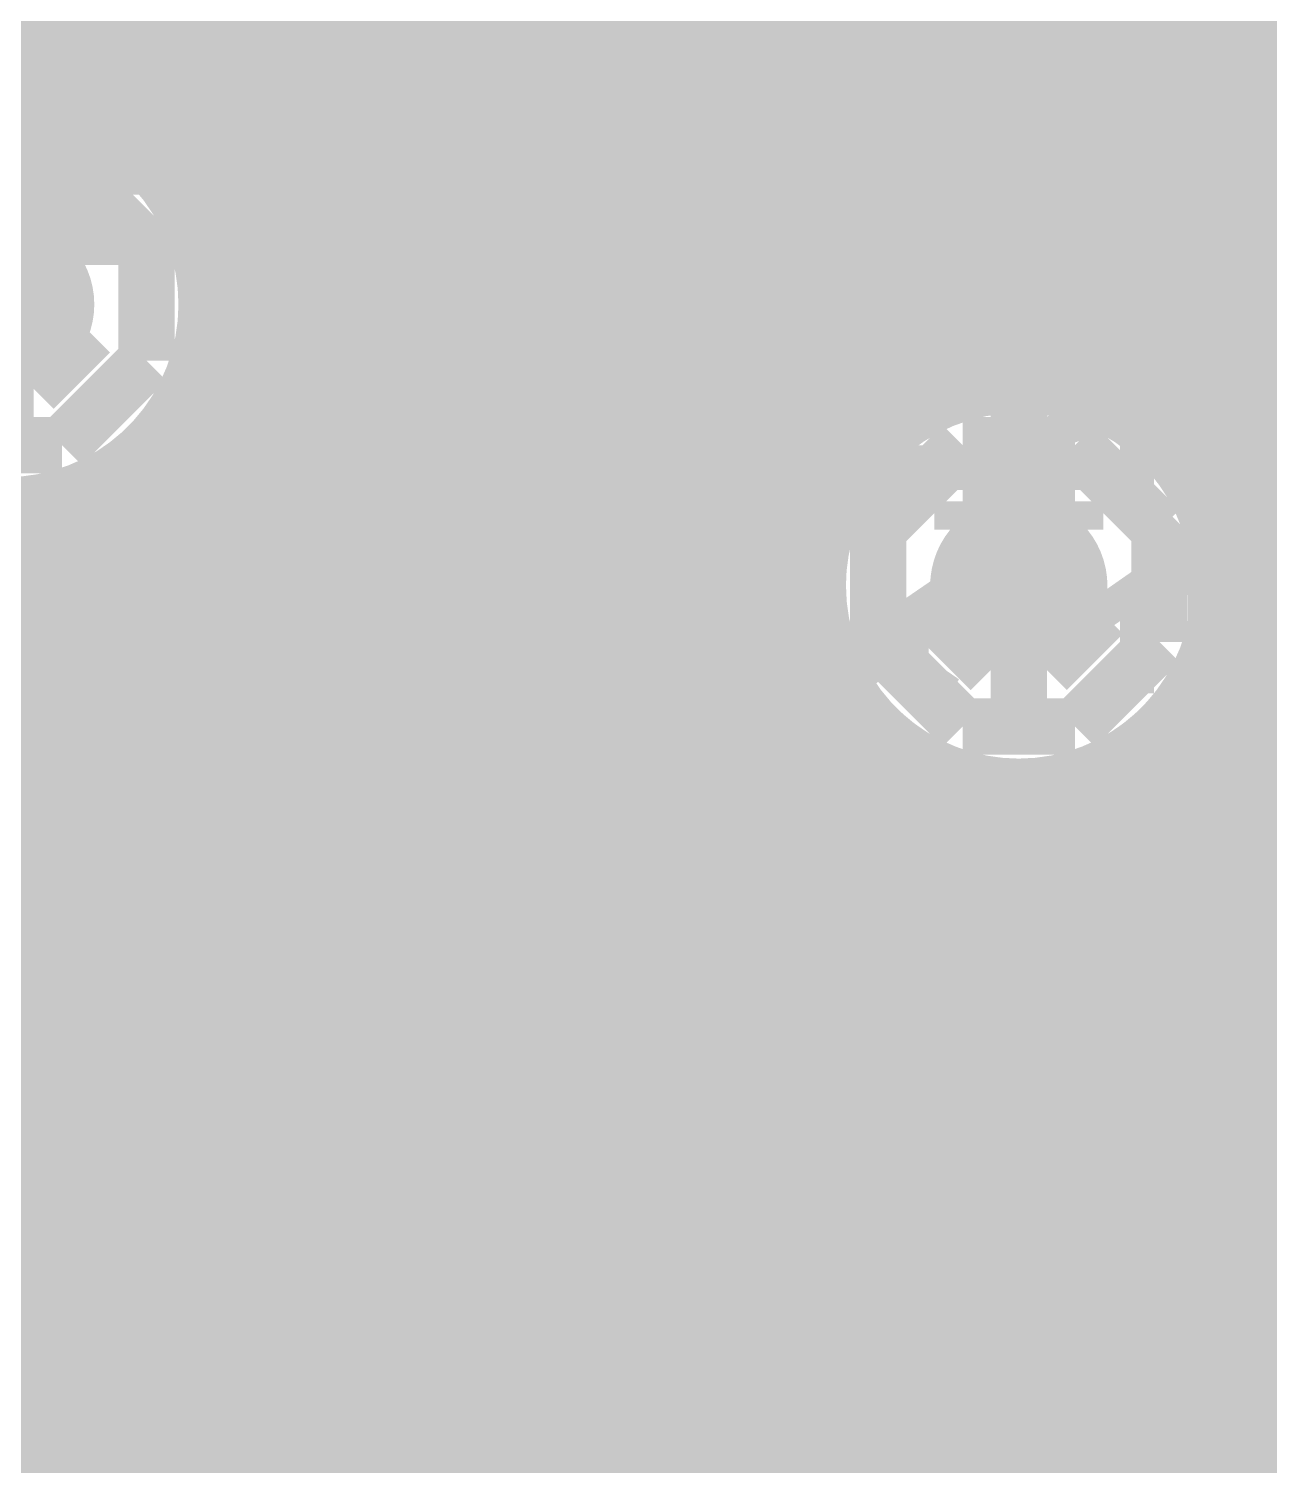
# Model space of a CAD drawing. Extents: x -5 to 157, y -120 to 103.
# Drawn here: x 48.24 to 53.84, y 63.09 to 69.57 of the extents above; entities that cross this region are included whole.
import ezdxf

# ---------------------------------------------------------------- set-up
doc = ezdxf.new("R2010")
doc.units = 0
doc.header["$MEASUREMENT"] = 0
doc.layers.get('0').update_dxf_attribs({"linetype": 'CONTINUOUS'})
for name, color, linetype in [('22-304-2_BOT', 7, 'CONTINUOUS'), ('22-304-2_DRD', 7, 'CONTINUOUS'), ('22-304-2_DRL', 2, 'CONTINUOUS'), ('22-304-2_IN1', 4, 'CONTINUOUS'), ('22-304-2_IN2', 3, 'CONTINUOUS'), ('22-304-2_SMB', 5, 'CONTINUOUS'), ('22-304-2_SMT', 10, 'CONTINUOUS'), ('22-304-2_SPB', 14, 'CONTINUOUS'), ('22-304-2_SPT', 9, 'CONTINUOUS'), ('22-304-2_SSB', 12, 'CONTINUOUS'), ('22-304-2_SST', 11, 'CONTINUOUS'), ('22-304-2_TOP', 13, 'CONTINUOUS'), ('THRUHOLE_TAP', 7, 'CONTINUOUS')]:
    doc.layers.add(name, color=color, linetype=linetype)

# ---------------------------------------------------------------- blocks, each defined once
blk = doc.blocks.new('RECTANGLE_3')
blk.add_solid([(0.4826, 0.4064), (0.4826, -0.4064), (-0.4826, 0.4064), (-0.4826, -0.4064)])
blk = doc.blocks.new('ROUND_39')
at = {"const_width": 0.40005}
blk.add_lwpolyline([(-0.200024, 0, 1), (0.200024, 0, 1)], format="xyb", close=True, dxfattribs=at)
blk = doc.blocks.new('RECTANGLE_11')
blk.add_solid([(0.40005, 0.29972), (0.40005, -0.29972), (-0.40005, 0.29972), (-0.40005, -0.29972)])
blk = doc.blocks.new('ROUND_87')
at = {"const_width": 0.10033}
blk.add_lwpolyline([(-0.050164, 0, 1), (0.050164, 0, 1)], format="xyb", close=True, dxfattribs=at)
blk = doc.blocks.new('ROUND_88')
at = {"const_width": 0.10033}
blk.add_lwpolyline([(-0.050164, 0, 1), (0.050164, 0, 1)], format="xyb", close=True, dxfattribs=at)
blk = doc.blocks.new('ROUND_38')
at = {"const_width": 0.40005}
blk.add_lwpolyline([(-0.200024, 0, 1), (0.200024, 0, 1)], format="xyb", close=True, dxfattribs=at)
blk = doc.blocks.new('ROUND_42')
at = {"const_width": 0.40005}
blk.add_lwpolyline([(-0.200024, 0, 1), (0.200024, 0, 1)], format="xyb", close=True, dxfattribs=at)
blk = doc.blocks.new('RECTANGLE_4')
blk.add_solid([(0.25019, 0.40005), (0.25019, -0.40005), (-0.25019, 0.40005), (-0.25019, -0.40005)])
blk = doc.blocks.new('RECTANGLE_32')
blk.add_solid([(0.44958, 0.65024), (0.44958, -0.65024), (-0.44958, 0.65024), (-0.44958, -0.65024)])
blk = doc.blocks.new('ROUND_80')
at = {"const_width": 0.10033}
blk.add_lwpolyline([(-0.050164, 0, 1), (0.050164, 0, 1)], format="xyb", close=True, dxfattribs=at)

msp = doc.modelspace()

# ---------------------------------------------------------------- linework, layer by layer
at = {"layer": '22-304-2_BOT'}
for points, const_width in [([(50.8, 69.1388), (50.8, 69.088), (50.7492, 69.1388), (50.8, 69.1388)], 0.635), ([(50.8, 69.1388), (50.7492, 69.1388), (50.673, 69.215), (48.9458, 69.215)], 0.635), ([(50.8, 69.1388), (50.7492, 69.1388), (48.5648, 69.1388), (48.133, 68.707), (48.133, 68.326)], 0.635), ([(52.705, 67.056), (52.705, 69.1388)], 0.254), ([(49.8094, 68.3133), (49.03978, 68.3133)], 0.254), ([(49.8094, 68.2752), (49.03978, 68.2752)], 0.254), ([(49.1744, 68.3133), (49.1744, 67.53606)], 0.254), ([(49.403, 68.3133), (49.403, 67.29476)], 0.254), ([(49.6316, 68.3133), (49.6316, 56.7817)], 0.254), ([(49.8094, 68.3133), (49.8094, 68.2244)], 0.254), ([(51.7144, 68.2244), (49.8094, 68.2244)], 0.254), ([(49.8602, 68.2244), (49.8602, 56.72582)], 0.254), ([(50.0888, 68.2244), (50.0888, 56.59374)], 0.254), ([(50.3174, 68.2244), (50.3174, 56.515)], 0.254), ([(50.546, 68.2244), (50.546, 56.515)], 0.254), ([(50.7746, 68.2244), (50.7746, 56.515)], 0.254), ([(51.0032, 68.2244), (51.0032, 56.515)], 0.254), ([(51.2318, 68.2244), (51.2318, 56.515)], 0.254), ([(51.4604, 68.2244), (51.4604, 56.515)], 0.254), ([(51.689, 68.2244), (51.689, 56.515)], 0.254), ([(51.7906, 68.2244), (51.7144, 68.2244)], 0.254), ([(52.07, 68.2244), (51.7906, 68.2244)], 0.254), ([(51.9176, 68.2244), (51.9176, 67.50812)], 0.254), ([(52.07, 68.2244), (52.07, 67.7037)], 0.254), ([(53.34, 68.2244), (53.34, 67.7037)], 0.254), ([(53.6194, 68.2244), (53.34, 68.2244)], 0.254), ([(53.5178, 68.2244), (53.5178, 67.45986)], 0.254), ([(53.6956, 68.2244), (53.6194, 68.2244)], 0.254), ([(55.6006, 68.2244), (53.6956, 68.2244)], 0.254), ([(53.7464, 68.2244), (53.7464, 61.45784)], 0.254), ([(52.07, 68.0466), (48.9966, 68.0466)], 0.254), ([(55.88, 68.0466), (53.34, 68.0466)], 0.254), ([(48.9458, 67.92214), (48.9458, 67.65544)], 0.254), ([(52.07, 67.818), (48.88484, 67.818)], 0.254), ([(54.62524, 67.818), (53.34, 67.818)], 0.254), ([(51.97094, 67.5894), (49.09312, 67.5894)], 0.254), ([(54.38394, 67.5894), (53.43906, 67.5894)], 0.254), ([(51.84902, 67.3608), (49.35474, 67.3608)], 0.254), ([(54.26202, 67.3608), (53.55844, 67.3608)], 0.254), ([(51.80076, 67.1322), (49.48682, 67.1322)], 0.254), ([(54.21376, 67.1322), (53.60924, 67.1322)], 0.254), ([(51.81092, 66.9036), (49.5427, 66.9036)], 0.254), ([(54.22392, 66.9036), (53.59908, 66.9036)], 0.254), ([(51.88204, 66.675), (49.54016, 66.675)], 0.254), ([(53.5178, 66.65214), (53.5178, 64.15786)], 0.254), ([(54.29504, 66.675), (53.52796, 66.675)], 0.254), ([(51.9176, 66.60388), (51.9176, 64.20612)], 0.254), ([(52.0319, 66.4464), (49.47666, 66.4464)], 0.254), ([(54.4449, 66.4464), (53.3781, 66.4464)], 0.254), ([(52.1462, 66.33972), (52.1462, 64.46774)], 0.254), ([(53.2892, 66.36004), (53.2892, 64.44742)], 0.254), ([(49.403, 66.30924), (49.403, 56.77916)], 0.254), ([(52.35702, 66.2178), (49.33442, 66.2178)], 0.254), ([(52.3748, 66.21018), (52.3748, 64.59982)], 0.254), ([(54.77002, 66.2178), (53.05298, 66.2178)], 0.254), ([(53.0606, 66.22034), (53.0606, 64.58966)], 0.254), ([(52.6034, 66.1543), (52.6034, 64.6557)], 0.254), ([(52.832, 66.15684), (52.832, 64.65316)], 0.254), ([(49.1744, 66.06794), (49.1744, 56.71566)], 0.254), ([(48.23714, 65.9892), (43.5991, 65.9892)], 0.254), ([(48.26, 65.97904), (48.26, 61.3283)], 0.254), ([(48.9458, 65.94602), (48.9458, 56.57342)], 0.254), ([(67.69608, 65.9892), (49.04486, 65.9892)], 0.254), ([(48.4886, 65.90792), (48.4886, 61.07684)], 0.254), ([(48.7172, 65.89776), (48.7172, 56.28386)], 0.254), ([(67.67322, 65.7606), (43.8277, 65.7606)], 0.254), ([(67.70878, 65.532), (44.0563, 65.532)], 0.254), ([(67.81038, 65.3034), (44.2849, 65.3034)], 0.254), ([(68.01612, 65.0748), (44.5135, 65.0748)], 0.254), ([(73.70064, 64.8462), (44.7421, 64.8462)], 0.254), ([(52.4256, 64.6176), (44.9707, 64.6176)], 0.254), ([(65.7606, 64.6176), (52.9844, 64.6176)], 0.254), ([(52.0573, 64.389), (45.1993, 64.389)], 0.254), ([(65.3923, 64.389), (53.3527, 64.389)], 0.254), ([(51.8922, 64.1604), (45.4279, 64.1604)], 0.254), ([(65.2272, 64.1604), (53.51526, 64.1604)], 0.254), ([(51.81346, 63.9318), (45.6565, 63.9318)], 0.254), ([(65.14846, 63.9318), (53.594, 63.9318)], 0.254), ([(51.79822, 63.7032), (45.8851, 63.7032)], 0.254), ([(65.13322, 63.7032), (53.61178, 63.7032)], 0.254), ([(51.8414, 63.4746), (46.1137, 63.4746)], 0.254), ([(65.1764, 63.4746), (53.5686, 63.4746)], 0.254), ([(53.5178, 63.35014), (53.5178, 61.36386)], 0.254), ([(51.9176, 63.30188), (51.9176, 56.515)], 0.254), ([(51.95316, 63.246), (46.3423, 63.246)], 0.254), ([(65.28816, 63.246), (53.45684, 63.246)], 0.254), ([(52.17414, 63.0174), (46.5709, 63.0174)], 0.254), ([(52.1462, 63.03772), (52.1462, 56.515)], 0.254), ([(65.50914, 63.0174), (53.23586, 63.0174)], 0.254), ([(53.2892, 63.05804), (53.2892, 61.17336)], 0.254)]:
    msp.add_lwpolyline(points, dxfattribs=dict(at, const_width=const_width))
at = {"layer": '22-304-2_BOT', "const_width": 0.254}
for points in [[(48.78832, 67.69608, 0.1901515), (49.04189, 68.31327)], [(49.54778, 66.802, 0.3671527), (48.78832, 67.69608)], [(49.54778, 66.802, 0.3671527), (48.78832, 67.69608)], [(52.07, 67.7037, 0.2014867), (51.79795, 67.056)], [(53.61178, 67.056, 0.2014867), (53.33981, 67.70351)], [(51.79822, 67.056, 0.4142136), (52.705, 66.14922)], [(52.705, 66.14922, 0.4142136), (53.61178, 67.056)], [(47.73422, 66.802, 0.4142136), (48.641, 65.89522)], [(47.73422, 66.802, 0.4142136), (48.641, 65.89522)], [(48.641, 65.89522, 0.4142136), (49.54778, 66.802)], [(48.641, 65.89522, 0.4142136), (49.54778, 66.802)], [(52.705, 64.66078, 0.4142136), (51.79822, 63.754)], [(53.61178, 63.754, 0.4142136), (52.705, 64.66078)], [(51.79822, 63.754, 0.4142136), (52.705, 62.84722)], [(52.705, 62.84722, 0.4142136), (53.61178, 63.754)]]:
    msp.add_lwpolyline(points, format="xyb", dxfattribs=at)
at = {"layer": '22-304-2_DRD', "const_width": 0.254}
for points in [[(48.387, 68.961), (47.879, 68.961)], [(48.768, 68.58), (48.387, 68.961)], [(48.26, 68.707), (48.26, 68.58)], [(48.387, 68.707), (48.26, 68.707)], [(48.387, 68.58), (48.387, 68.707)], [(48.26, 68.58), (48.387, 68.58)], [(48.768, 68.072), (48.768, 68.58)], [(48.514, 68.199), (48.26, 67.945)], [(48.387, 67.691), (48.768, 68.072)], [(48.26, 67.945), (48.006, 67.945)], [(47.879, 67.691), (48.387, 67.691)], [(51.181, 67.691), (50.8, 67.31)], [(51.689, 67.691), (51.181, 67.691)], [(52.07, 67.31), (51.689, 67.691)], [(52.451, 67.691), (52.07, 67.31)], [(52.959, 67.691), (52.451, 67.691)], [(53.34, 67.31), (52.959, 67.691)], [(48.387, 67.437), (48.006, 67.056)], [(48.387, 67.437), (48.006, 67.056)], [(48.387, 67.437), (48.006, 67.056)], [(48.895, 67.437), (48.387, 67.437)], [(48.895, 67.437), (48.387, 67.437)], [(48.895, 67.437), (48.387, 67.437)], [(49.276, 67.056), (48.895, 67.437)], [(49.276, 67.056), (48.895, 67.437)], [(49.276, 67.056), (48.895, 67.437)], [(51.181, 67.437), (51.181, 67.31)], [(51.308, 67.437), (51.181, 67.437)], [(51.308, 67.31), (51.308, 67.437)], [(51.562, 67.437), (51.562, 67.31)], [(51.689, 67.437), (51.562, 67.437)], [(51.689, 67.31), (51.689, 67.437)], [(52.451, 67.437), (52.451, 67.31)], [(52.578, 67.437), (52.451, 67.437)], [(52.578, 67.31), (52.578, 67.437)], [(52.832, 67.437), (52.832, 67.31)], [(52.959, 67.437), (52.832, 67.437)], [(52.959, 67.31), (52.959, 67.437)], [(50.8, 67.31), (50.8, 66.802)], [(51.181, 67.31), (51.308, 67.31)], [(51.562, 67.31), (51.689, 67.31)], [(52.07, 66.802), (52.07, 67.31)], [(52.07, 67.31), (52.07, 66.802)], [(52.451, 67.31), (52.578, 67.31)], [(52.832, 67.31), (52.959, 67.31)], [(53.34, 66.802), (53.34, 67.31)], [(48.387, 67.183), (48.387, 67.056)], [(48.514, 67.183), (48.387, 67.183)], [(48.387, 67.183), (48.387, 67.056)], [(48.514, 67.183), (48.387, 67.183)], [(48.387, 67.183), (48.387, 67.056)], [(48.514, 67.183), (48.387, 67.183)], [(48.514, 67.056), (48.514, 67.183)], [(48.514, 67.056), (48.514, 67.183)], [(48.514, 67.056), (48.514, 67.183)], [(48.768, 67.183), (48.768, 67.056)], [(48.895, 67.183), (48.768, 67.183)], [(48.768, 67.183), (48.768, 67.056)], [(48.895, 67.183), (48.768, 67.183)], [(48.768, 67.183), (48.768, 67.056)], [(48.895, 67.183), (48.768, 67.183)], [(48.895, 67.056), (48.895, 67.183)], [(48.895, 67.056), (48.895, 67.183)], [(48.895, 67.056), (48.895, 67.183)], [(48.387, 67.056), (48.514, 67.056)], [(48.387, 67.056), (48.514, 67.056)], [(48.387, 67.056), (48.514, 67.056)], [(48.768, 67.056), (48.895, 67.056)], [(48.768, 67.056), (48.895, 67.056)], [(48.768, 67.056), (48.895, 67.056)], [(49.276, 66.548), (49.276, 67.056)], [(49.276, 66.548), (49.276, 67.056)], [(49.276, 66.548), (49.276, 67.056)], [(51.308, 66.675), (51.054, 66.929)], [(51.816, 66.929), (51.562, 66.675)], [(52.578, 66.675), (52.324, 66.929)], [(53.086, 66.929), (52.832, 66.675)], [(50.8, 66.802), (51.181, 66.421)], [(51.689, 66.421), (52.07, 66.802)], [(52.07, 66.802), (52.451, 66.421)], [(52.959, 66.421), (53.34, 66.802)], [(48.514, 66.421), (48.26, 66.675)], [(48.514, 66.421), (48.26, 66.675)], [(48.514, 66.421), (48.26, 66.675)], [(49.022, 66.675), (48.768, 66.421)], [(49.022, 66.675), (48.768, 66.421)], [(49.022, 66.675), (48.768, 66.421)], [(51.562, 66.675), (51.308, 66.675)], [(52.832, 66.675), (52.578, 66.675)], [(48.006, 66.548), (48.387, 66.167)], [(48.006, 66.548), (48.387, 66.167)], [(48.006, 66.548), (48.387, 66.167)], [(48.895, 66.167), (49.276, 66.548)], [(48.895, 66.167), (49.276, 66.548)], [(48.895, 66.167), (49.276, 66.548)], [(48.768, 66.421), (48.514, 66.421)], [(48.768, 66.421), (48.514, 66.421)], [(48.768, 66.421), (48.514, 66.421)], [(51.181, 66.421), (51.689, 66.421)], [(52.451, 66.421), (52.959, 66.421)], [(48.387, 66.167), (48.895, 66.167)], [(48.387, 66.167), (48.895, 66.167)], [(48.387, 66.167), (48.895, 66.167)], [(52.451, 64.389), (52.07, 64.008)], [(52.959, 64.389), (52.451, 64.389)], [(53.34, 64.008), (52.959, 64.389)], [(52.451, 64.135), (52.451, 64.008)], [(52.578, 64.135), (52.451, 64.135)], [(52.578, 64.008), (52.578, 64.135)], [(52.832, 64.135), (52.832, 64.008)], [(52.959, 64.135), (52.832, 64.135)], [(52.959, 64.008), (52.959, 64.135)], [(52.07, 64.008), (52.07, 63.5)], [(52.451, 64.008), (52.578, 64.008)], [(52.832, 64.008), (52.959, 64.008)], [(53.34, 63.5), (53.34, 64.008)], [(52.578, 63.373), (52.324, 63.627)], [(53.086, 63.627), (52.832, 63.373)], [(52.07, 63.5), (52.451, 63.119)], [(52.959, 63.119), (53.34, 63.5)], [(52.832, 63.373), (52.578, 63.373)], [(52.451, 63.119), (52.959, 63.119)]]:
    msp.add_lwpolyline(points, dxfattribs=at)
at = {"layer": '22-304-2_IN1', "const_width": 0.254}
for points in [[(50.673, 74.1807), (50.673, 67.54876)], [(53.1876, 74.20864), (53.1876, 67.82308)], [(50.9016, 74.1553), (50.9016, 67.79006)], [(53.4162, 74.12736), (53.4162, 67.61988)], [(50.4444, 73.87336), (50.4444, 40.26408)], [(51.1302, 73.85812), (51.1302, 67.90944)], [(52.959, 73.8886), (52.959, 67.92722)], [(53.594, 73.89368), (53.594, 67.23888)], [(50.2158, 73.69302), (50.2158, 56.47436)], [(51.3588, 73.68286), (51.3588, 67.96024)], [(52.7304, 73.70064), (52.7304, 67.96278)], [(52.5018, 73.5838), (52.5018, 67.93992)], [(49.9872, 73.57872), (49.9872, 56.66486)], [(51.5874, 73.57364), (51.5874, 67.95008)], [(52.2732, 73.51776), (52.2732, 67.85356)], [(49.53, 73.4949), (49.53, 56.78678)], [(49.7586, 73.51522), (49.7586, 56.75884)], [(51.816, 73.51268), (51.816, 67.87896)], [(52.0446, 73.4949), (52.0446, 67.7291)], [(49.3014, 73.13676), (49.3014, 56.75884)], [(49.0728, 72.83704), (49.0728, 56.66486)], [(48.8442, 72.6694), (48.8442, 68.88988)], [(48.6156, 72.57034), (48.6156, 69.09308)], [(48.387, 70.62724), (48.387, 69.19722)], [(48.1584, 70.38594), (48.1584, 69.23278)], [(53.594, 69.5452), (28.702, 69.5452)], [(53.594, 69.3166), (28.702, 69.3166)], [(53.594, 69.088), (48.62576, 69.088)], [(53.594, 68.8594), (48.86706, 68.8594)], [(53.594, 68.6308), (48.98644, 68.6308)], [(53.594, 68.4022), (49.03724, 68.4022)], [(53.594, 68.1736), (49.02708, 68.1736)], [(51.25212, 67.945), (48.95596, 67.945)], [(52.52212, 67.945), (51.61788, 67.945)], [(53.594, 67.945), (52.88788, 67.945)], [(48.8442, 67.76212), (48.8442, 56.47436)], [(50.8127, 67.7164), (48.8061, 67.7164)], [(52.0827, 67.7164), (52.0573, 67.7164)], [(53.594, 67.7164), (53.3273, 67.7164)], [(48.6156, 67.55638), (48.6156, 51.36642)], [(48.387, 67.45478), (48.387, 51.46802)], [(50.63744, 67.4878), (48.48098, 67.4878)], [(53.594, 67.4878), (53.50256, 67.4878)], [(48.1584, 67.41922), (48.1584, 51.51882)], [(50.55108, 67.2592), (46.75886, 67.2592)], [(50.52822, 67.0306), (27.4066, 67.0306)], [(53.594, 66.87312), (53.594, 64.643)], [(50.56378, 66.802), (27.178, 66.802)], [(50.66538, 66.5734), (26.9494, 66.5734)], [(50.673, 66.56324), (50.673, 40.56126)], [(53.594, 66.5734), (53.47208, 66.5734)], [(53.4162, 66.49212), (53.4162, 61.29274)], [(50.87112, 66.3448), (26.7208, 66.3448)], [(50.9016, 66.32194), (50.9016, 40.75684)], [(52.14112, 66.3448), (51.99888, 66.3448)], [(52.0446, 66.3829), (52.0446, 41.03116)], [(53.594, 66.3448), (53.26888, 66.3448)], [(52.2732, 66.25844), (52.2732, 40.9829)], [(53.1876, 66.28638), (53.1876, 61.03112)], [(51.1302, 66.20002), (51.1302, 40.88892)], [(51.816, 66.23304), (51.816, 41.0464)], [(51.3588, 66.15176), (51.3588, 40.97782)], [(51.5874, 66.16192), (51.5874, 41.02862)], [(52.5018, 66.17208), (52.5018, 40.89654)], [(52.7304, 66.14922), (52.7304, 40.79748)], [(52.959, 66.18478), (52.959, 40.79748)], [(53.594, 66.1162), (26.4922, 66.1162)], [(53.594, 65.8876), (26.2636, 65.8876)], [(53.594, 65.659), (26.035, 65.659)], [(53.594, 65.4304), (25.8064, 65.4304)], [(53.594, 65.2018), (25.5778, 65.2018)], [(53.594, 64.9732), (25.3492, 64.9732)], [(53.594, 64.7446), (25.1206, 64.7446)], [(55.372, 64.643), (53.594, 64.643)], [(53.6448, 64.643), (53.6448, 61.42482)], [(53.8734, 64.643), (53.8734, 61.4807)], [(61.33084, 64.516), (24.892, 64.516)], [(61.39434, 64.2874), (24.6634, 64.2874)], [(61.53404, 64.0588), (24.4348, 64.0588)], [(61.82614, 63.8302), (24.2062, 63.8302)], [(89.27592, 63.6016), (41.5544, 63.6016)], [(89.34704, 63.373), (41.9227, 63.373)], [(89.4969, 63.1444), (42.08526, 63.1444)]]:
    msp.add_lwpolyline(points, dxfattribs=at)
for points in [[(48.133, 69.23278, 0.4133934), (47.22622, 68.32854)], [(49.03978, 68.326, 0.4142136), (48.133, 69.23278)], [(48.133, 67.41922, 0.4142136), (49.03978, 68.326)], [(47.26178, 68.06946, 0.3326198), (48.133, 67.41668)], [(51.435, 67.96278, 0.4142136), (50.52822, 67.056)], [(52.07, 67.7037, 0.1963405), (51.435, 67.96305)], [(52.705, 67.96278, 0.196341), (52.07019, 67.70351)], [(53.594, 67.23888, 0.355965), (52.705, 67.96278)], [(50.52822, 67.056, 0.4142136), (51.435, 66.14922)], [(52.705, 66.14922, 0.3559645), (53.594, 66.87312)], [(51.435, 66.14922, 0.1963402), (52.06981, 66.40849)], [(52.07, 66.4083, 0.1963405), (52.705, 66.14895)]]:
    msp.add_lwpolyline(points, format="xyb", dxfattribs=at)
at = {"layer": '22-304-2_IN2', "const_width": 0.254}
for points in [[(50.7746, 74.11974), (50.7746, 40.81018)], [(53.2892, 74.11212), (53.2892, 67.89928)], [(50.546, 73.80732), (50.546, 56.02478)], [(51.0032, 73.82002), (51.0032, 40.9575)], [(53.0606, 73.82256), (53.0606, 68.01866)], [(53.5178, 73.80224), (53.5178, 67.68084)], [(50.3174, 73.61682), (50.3174, 56.53786)], [(51.2318, 73.62444), (51.2318, 41.06164)], [(52.832, 73.62698), (52.832, 68.07454)], [(53.7464, 73.61428), (53.7464, 61.57976)], [(50.0888, 73.49236), (50.0888, 56.74106)], [(51.4604, 73.49744), (51.4604, 41.12768)], [(52.6034, 73.49744), (52.6034, 68.07708)], [(49.8602, 73.41616), (49.8602, 56.85028)], [(51.689, 73.4187), (51.689, 67.20078)], [(52.3748, 73.4187), (52.3748, 68.02628)], [(49.6316, 73.3806), (49.6316, 67.0687)], [(51.9176, 73.3806), (51.9176, 67.71386)], [(52.1462, 73.3806), (52.1462, 67.91706)], [(49.403, 73.07326), (49.403, 67.4878)], [(49.1744, 72.76846), (49.1744, 67.6783)], [(48.9458, 72.59066), (48.9458, 68.95084)], [(48.7172, 72.48144), (48.7172, 69.16928)], [(48.4886, 72.42048), (48.4886, 69.28866)], [(48.26, 72.4027), (48.26, 69.34454)], [(66.28384, 69.6468), (30.47238, 69.6468)], [(58.14822, 69.4182), (30.47238, 69.4182)], [(57.63514, 69.1896), (48.68672, 69.1896)], [(57.43194, 68.961), (48.93818, 68.961)], [(57.32018, 68.7324), (49.07534, 68.7324)], [(57.27192, 68.5038), (49.14392, 68.5038)], [(57.27446, 68.2752), (49.15662, 68.2752)], [(52.43576, 68.0466), (49.12106, 68.0466)], [(54.84876, 68.0466), (52.9717, 68.0466)], [(52.01666, 67.818), (49.02454, 67.818)], [(54.42966, 67.818), (53.3908, 67.818)], [(51.8287, 67.5894), (49.29886, 67.5894)], [(54.2417, 67.5894), (53.5813, 67.5894)], [(51.72456, 67.3608), (49.50206, 67.3608)], [(54.13756, 67.3608), (53.68544, 67.3608)], [(51.68138, 67.1322), (49.61128, 67.1322)], [(54.09438, 67.1322), (53.72862, 67.1322)], [(51.689, 66.91122), (51.689, 63.89878)], [(51.689, 66.9036), (49.66208, 66.9036)], [(54.102, 66.9036), (53.71846, 66.9036)], [(51.7525, 66.675), (49.65954, 66.675)], [(54.1655, 66.675), (53.6575, 66.675)], [(49.6316, 66.53276), (49.6316, 56.90108)], [(51.8795, 66.4464), (49.60366, 66.4464)], [(51.9176, 66.39814), (51.9176, 64.41186)], [(53.5178, 66.42862), (53.5178, 64.37884)], [(54.2925, 66.4464), (53.5305, 66.4464)], [(52.11318, 66.2178), (49.48428, 66.2178)], [(52.1462, 66.19494), (52.1462, 64.61506)], [(53.2892, 66.21272), (53.2892, 64.59728)], [(54.52618, 66.2178), (53.29682, 66.2178)], [(49.403, 66.11366), (49.403, 56.89854)], [(52.3748, 66.08318), (52.3748, 64.72428)], [(53.0606, 66.09334), (53.0606, 64.71666)], [(52.6034, 66.03492), (52.6034, 64.77508)], [(52.832, 66.03746), (52.832, 64.77254)], [(56.35752, 65.9892), (49.26584, 65.9892)], [(49.1744, 65.9257), (49.1744, 56.84266)], [(48.26, 65.8495), (48.26, 51.62296)], [(48.9458, 65.82156), (48.9458, 56.72328)], [(67.55384, 65.7606), (30.43936, 65.7606)], [(48.4886, 65.786), (48.4886, 51.55692)], [(48.7172, 65.77838), (48.7172, 56.50484)], [(67.58432, 65.532), (30.36316, 65.532)], [(67.67322, 65.3034), (30.23362, 65.3034)], [(67.84086, 65.0748), (30.02788, 65.0748)], [(68.16852, 64.8462), (29.79928, 64.8462)], [(52.15128, 64.6176), (29.57068, 64.6176)], [(65.48628, 64.6176), (53.25872, 64.6176)], [(51.89728, 64.389), (29.34208, 64.389)], [(65.23228, 64.389), (53.51018, 64.389)], [(51.76266, 64.1604), (29.11348, 64.1604)], [(65.09766, 64.1604), (53.64734, 64.1604)], [(51.69408, 63.9318), (28.88488, 63.9318)], [(65.02908, 63.9318), (53.71592, 63.9318)], [(51.67884, 63.7032), (28.65628, 63.7032)], [(65.01384, 63.7032), (53.72862, 63.7032)], [(51.689, 63.60922), (51.689, 41.1607)], [(51.71694, 63.4746), (28.42768, 63.4746)], [(65.05194, 63.4746), (53.69306, 63.4746)], [(51.81346, 63.246), (28.19908, 63.246)], [(65.14846, 63.246), (53.59654, 63.246)], [(51.9176, 63.09614), (51.9176, 41.16324)], [(53.5178, 63.12662), (53.5178, 61.49848)], [(65.32626, 63.0174), (53.41874, 63.0174)]]:
    msp.add_lwpolyline(points, dxfattribs=at)
for points in [[(48.133, 69.35216, 0.3118389), (47.17288, 68.68922)], [(49.15916, 68.326, 0.4142136), (48.133, 69.35216)], [(48.99152, 67.76466, 0.1457885), (49.15875, 68.326)], [(52.705, 68.08216, 0.4142136), (51.67884, 67.056)], [(53.73116, 67.056, 0.4142136), (52.705, 68.08216)], [(49.66716, 66.802, 0.3152643), (48.99152, 67.76466)], [(49.66716, 66.802, 0.3152643), (48.99152, 67.76466)], [(51.67884, 67.056, 0.4142136), (52.705, 66.02984)], [(52.705, 66.02984, 0.4142136), (53.73116, 67.056)], [(47.61484, 66.802, 0.4142136), (48.641, 65.77584)], [(47.61484, 66.802, 0.4142136), (48.641, 65.77584)], [(48.641, 65.77584, 0.4142136), (49.66716, 66.802)], [(48.641, 65.77584, 0.4142136), (49.66716, 66.802)], [(52.705, 64.78016, 0.4142136), (51.67884, 63.754)], [(53.73116, 63.754, 0.4142136), (52.705, 64.78016)], [(51.67884, 63.754, 0.4142136), (52.705, 62.72784)], [(52.705, 62.72784, 0.4142136), (53.73116, 63.754)]]:
    msp.add_lwpolyline(points, format="xyb", dxfattribs=at)
at = {"layer": '22-304-2_SSB', "const_width": 0.1524}
for points in [[(49.53, 68.58), (45.72, 68.58), (45.72, 71.755), (49.53, 71.755), (49.53, 68.58)], [(51.6255, 71.3105), (51.6255, 68.3895), (49.9872, 68.3895), (49.9872, 71.3105), (51.6255, 71.3105)], [(51.8795, 68.3895), (51.8795, 71.3105), (53.5178, 71.3105), (53.5178, 68.3895), (51.8795, 68.3895)], [(55.4355, 71.3105), (55.4355, 68.3895), (53.7972, 68.3895), (53.7972, 71.3105), (55.4355, 71.3105)], [(50.22342, 67.87134), (50.22342, 67.63512)], [(52.2224, 67.5259), (53.2384, 67.8815), (53.2384, 67.40906)], [(50.22342, 67.75196), (51.23942, 67.75196), (51.06924, 67.63512)], [(50.22342, 67.15252), (50.22342, 66.91376)], [(52.39258, 66.57086), (52.2224, 66.6877), (52.2224, 66.92646), (52.39258, 67.0433), (52.56276, 67.0433), (52.90058, 66.80708), (53.2384, 67.0433), (53.2384, 66.57086)], [(50.22342, 67.03314), (51.23942, 67.03314), (51.06924, 66.91376)], [(50.39106, 66.43116), (50.22342, 66.37274), (50.22342, 66.01714), (50.39106, 65.95872), (51.06924, 65.95872), (51.23942, 66.01714), (51.23942, 66.37274), (51.06924, 66.43116)], [(52.7304, 66.0273), (52.2224, 66.2051)], [(52.7304, 65.73266), (52.7304, 66.08826), (52.90058, 66.2051), (53.07076, 66.2051), (53.2384, 66.08826), (53.2384, 65.73266), (52.2224, 65.73266)]]:
    msp.add_lwpolyline(points, dxfattribs=at)
at = {"layer": '22-304-2_SST'}
for points, const_width in [([(49.07026, 69.8754), (49.07026, 69.5198), (49.40808, 69.40042), (49.7459, 69.40042), (50.08626, 69.5198), (50.08626, 69.8754)], 0.1524), ([(49.57826, 68.62064), (49.7459, 68.56222), (49.91608, 68.56222), (50.08626, 68.62064), (50.08626, 68.97624), (49.91608, 69.0372), (49.7459, 69.0372), (49.57826, 68.97624), (49.57826, 68.62064), (49.40808, 68.56222), (49.2379, 68.56222), (49.07026, 68.62064), (49.07026, 68.97624), (49.2379, 69.0372), (49.40808, 69.0372), (49.57826, 68.97624)], 0.1524), ([(53.4924, 68.90512), (53.4924, 68.58254)], 0.1524), ([(53.62956, 68.91274), (53.62956, 68.57492)], 0.1524), ([(53.73878, 68.80352), (53.40096, 68.80352)], 0.1524), ([(53.73116, 68.66636), (53.40858, 68.66636)], 0.1524), ([(53.5686, 67.056), (53.5686, 63.246), (50.546, 63.246), (50.546, 67.5894), (53.0352, 67.5894), (53.5686, 67.056)], 0.20066), ([(49.13122, 67.3735), (49.02962, 67.3735), (49.02962, 65.9765), (49.13122, 65.9765)], 0.1524), ([(49.92878, 65.9765), (50.03038, 65.9765), (50.03038, 67.3735), (49.92878, 67.3735)], 0.1524), ([(50.03038, 67.07378), (50.03038, 66.97472), (49.02962, 66.97472), (49.02962, 67.07378), (50.03038, 67.07378)], 0.1524), ([(45.593, 66.802), (48.387, 66.802), (48.387, 61.468), (45.593, 61.468), (45.593, 66.802)], 0.1524), ([(50.3555, 61.4045), (50.3555, 64.3255), (48.7172, 64.3255), (48.7172, 61.4045), (50.3555, 61.4045)], 0.1524)]:
    msp.add_lwpolyline(points, dxfattribs=dict(at, const_width=const_width))
at = {"layer": '22-304-2_SST', "const_width": 0.1524}
for points in [[(53.5686, 68.9229, 0.4142136), (53.3908, 68.7451)], [(53.74894, 68.7451, 0.4142136), (53.5686, 68.92544)], [(53.3908, 68.7451, 0.4142136), (53.5686, 68.5673)], [(53.5686, 68.56476, 0.4142136), (53.74894, 68.7451)]]:
    msp.add_lwpolyline(points, format="xyb", dxfattribs=at)
at = {"layer": '22-304-2_TOP'}
for points, const_width in [([(48.133, 68.326), (48.133, 69.977), (43.942, 69.977), (43.18, 69.215), (43.18, 68.5546)], 0.635), ([(55.245, 68.5546), (54.6354, 68.5546), (53.213, 69.977), (48.133, 69.977), (43.942, 69.977), (43.18, 69.215), (43.18, 68.5546)], 0.635), ([(48.9458, 69.1515), (48.9458, 68.72986)], 0.254), ([(48.9585, 69.1515), (48.9585, 68.70192)], 0.254), ([(50.47742, 69.1515), (48.9585, 69.1515)], 0.254), ([(49.1744, 69.1515), (49.1744, 68.58254)], 0.254), ([(49.403, 69.1515), (49.403, 68.58254)], 0.254), ([(49.6316, 69.1515), (49.6316, 68.58254)], 0.254), ([(49.8602, 69.1515), (49.8602, 68.58254)], 0.254), ([(50.0888, 69.1515), (50.0888, 68.58254)], 0.254), ([(50.3174, 69.1515), (50.3174, 64.4906)], 0.254), ([(50.47742, 69.1515), (50.47742, 67.3989)], 0.254), ([(50.47742, 68.961), (48.9585, 68.961)], 0.254), ([(50.47742, 68.7324), (48.9585, 68.7324)], 0.254), ([(50.54092, 68.5546), (51.435, 68.5546)], 0.381), ([(51.435, 67.4624), (51.435, 68.5546)], 0.381), ([(50.28692, 68.58254), (49.00422, 68.58254)], 0.254), ([(50.28692, 68.58254), (50.28692, 66.76644)], 0.254), ([(51.435, 68.5546), (51.435, 67.056)], 0.254), ([(52.705, 68.5546), (52.705, 67.056)], 0.254), ([(50.47742, 68.5038), (50.28692, 68.5038)], 0.254), ([(53.66258, 68.35902), (53.66258, 67.3989)], 0.254), ([(53.66258, 68.35902), (54.04358, 67.97802)], 0.254), ([(50.47742, 68.2752), (50.28692, 68.2752)], 0.254), ([(53.7464, 68.2752), (53.66258, 68.2752)], 0.254), ([(53.7464, 68.2752), (53.7464, 63.66002)], 0.254), ([(50.47742, 68.0466), (50.28692, 68.0466)], 0.254), ([(53.975, 68.0466), (53.66258, 68.0466)], 0.254), ([(50.47742, 67.818), (50.28692, 67.818)], 0.254), ([(54.26202, 67.818), (53.66258, 67.818)], 0.254), ([(49.53, 67.67576), (49.51476, 67.67576), (48.641, 66.802)], 0.254), ([(48.641, 66.802), (49.51476, 67.67576), (49.53, 67.67576)], 0.254), ([(49.53, 67.67576), (49.51476, 67.67576), (48.641, 66.802)], 0.254), ([(50.47742, 67.5894), (50.28692, 67.5894)], 0.254), ([(54.28742, 67.5894), (53.66258, 67.5894)], 0.254), ([(51.84902, 67.3608), (50.28692, 67.3608)], 0.254), ([(51.74742, 67.3989), (50.47742, 67.3989)], 0.254), ([(50.546, 67.3989), (50.546, 64.2112)], 0.254), ([(50.7746, 67.3989), (50.7746, 64.20866)], 0.254), ([(51.0032, 67.3989), (51.0032, 64.14516)], 0.254), ([(51.2318, 67.3989), (51.2318, 63.96482)], 0.254), ([(51.4604, 67.3989), (51.4604, 63.73622)], 0.254), ([(51.689, 67.3989), (51.689, 63.50762)], 0.254), ([(51.86426, 67.3989), (51.74742, 67.3989)], 0.254), ([(52.705, 62.2554), (53.2384, 62.2554), (58.3692, 67.3862), (58.42, 67.3862)], 0.254), ([(53.66258, 67.3989), (53.54574, 67.3989)], 0.254), ([(54.26202, 67.3608), (53.55844, 67.3608)], 0.254), ([(51.80076, 67.1322), (50.28692, 67.1322)], 0.254), ([(54.21376, 67.1322), (53.60924, 67.1322)], 0.254), ([(51.81092, 66.9036), (50.28692, 66.9036)], 0.254), ([(54.22392, 66.9036), (53.59908, 66.9036)], 0.254), ([(50.28692, 66.76644), (49.54778, 66.76644)], 0.254), ([(49.6316, 66.76644), (49.6316, 66.58356)], 0.254), ([(49.8602, 66.76644), (49.8602, 66.58356)], 0.254), ([(50.0888, 66.76644), (50.0888, 66.58356)], 0.254), ([(51.88204, 66.675), (49.54016, 66.675)], 0.254), ([(53.5178, 66.65214), (53.5178, 64.15786)], 0.254), ([(54.29504, 66.675), (53.52796, 66.675)], 0.254), ([(50.28692, 66.58356), (49.52238, 66.58356)], 0.254), ([(50.28692, 66.58356), (50.28692, 64.76746)], 0.254), ([(51.9176, 66.60388), (51.9176, 64.20612)], 0.254), ([(52.0319, 66.4464), (50.28692, 66.4464)], 0.254), ([(54.4449, 66.4464), (53.3781, 66.4464)], 0.254), ([(52.1462, 66.33972), (52.1462, 64.46774)], 0.254), ([(53.2892, 66.36004), (53.2892, 64.44742)], 0.254), ([(52.35702, 66.2178), (50.28692, 66.2178)], 0.254), ([(52.3748, 66.21018), (52.3748, 64.59982)], 0.254), ([(54.77002, 66.2178), (53.05298, 66.2178)], 0.254), ([(53.0606, 66.22034), (53.0606, 64.58966)], 0.254), ([(52.6034, 66.1543), (52.6034, 64.6557)], 0.254), ([(52.832, 66.15684), (52.832, 64.65316)], 0.254), ([(56.261, 66.17716), (53.57114, 63.4873)], 0.254), ([(56.07304, 65.9892), (50.28692, 65.9892)], 0.254), ([(49.53, 65.67424), (49.6316, 65.77584), (49.6316, 65.8114), (46.99, 65.8114)], 0.254), ([(55.84444, 65.7606), (50.28692, 65.7606)], 0.254), ([(55.61584, 65.532), (50.28692, 65.532)], 0.254), ([(55.38724, 65.3034), (50.28692, 65.3034)], 0.254), ([(48.77308, 65.1764), (48.3997, 65.1764)], 0.254), ([(48.3997, 65.1764), (48.3997, 64.7954)], 0.254), ([(48.4886, 65.1764), (48.4886, 62.00902)], 0.254), ([(48.7172, 65.1764), (48.7172, 64.4906)], 0.254), ([(48.77308, 65.1764), (48.77308, 64.76746)], 0.254), ([(48.77308, 65.0748), (48.3997, 65.0748)], 0.254), ([(55.15864, 65.0748), (50.28692, 65.0748)], 0.254), ([(48.77308, 64.8462), (48.3997, 64.8462)], 0.254), ([(54.93004, 64.8462), (50.28692, 64.8462)], 0.254), ([(48.3997, 64.7954), (45.75302, 64.7954)], 0.254), ([(48.26, 64.7954), (48.26, 63.4746)], 0.254), ([(50.28692, 64.76746), (48.77308, 64.76746)], 0.254), ([(48.9458, 64.76746), (48.9458, 64.4906)], 0.254), ([(49.1744, 64.76746), (49.1744, 64.4906)], 0.254), ([(49.403, 64.76746), (49.403, 64.4906)], 0.254), ([(49.6316, 64.76746), (49.6316, 64.4906)], 0.254), ([(49.8602, 64.76746), (49.8602, 64.4906)], 0.254), ([(50.0888, 64.76746), (50.0888, 64.4906)], 0.254), ([(52.4256, 64.6176), (45.57522, 64.6176)], 0.254), ([(54.70144, 64.6176), (52.9844, 64.6176)], 0.254), ([(50.5206, 64.4906), (48.5394, 64.4906)], 0.254), ([(48.5394, 64.4906), (48.5394, 63.0682)], 0.254), ([(50.5206, 64.4906), (50.5206, 64.2112)], 0.254), ([(48.5394, 64.389), (45.34662, 64.389)], 0.254), ([(52.0573, 64.389), (50.5206, 64.389)], 0.254), ([(54.47284, 64.389), (53.3527, 64.389)], 0.254), ([(50.7238, 64.2112), (50.5206, 64.2112)], 0.254), ([(48.5394, 64.1604), (45.11802, 64.1604)], 0.254), ([(51.8922, 64.1604), (50.97272, 64.1604)], 0.254), ([(54.24424, 64.1604), (53.51526, 64.1604)], 0.254), ([(51.17592, 64.0207), (51.78552, 63.41364)], 0.254), ([(48.5394, 63.9318), (45.085, 63.9318)], 0.254), ([(51.81346, 63.9318), (51.26482, 63.9318)], 0.254), ([(54.01564, 63.9318), (53.594, 63.9318)], 0.254), ([(52.705, 62.2554), (52.705, 63.754)], 0.254), ([(48.5394, 63.7032), (45.085, 63.7032)], 0.254), ([(51.79822, 63.7032), (51.49342, 63.7032)], 0.254), ([(53.78704, 63.7032), (53.61178, 63.7032)], 0.254), ([(51.435, 62.2554), (51.435, 62.865), (50.7238, 63.5762), (49.53, 63.5762)], 0.254), ([(48.5394, 63.4746), (45.085, 63.4746)], 0.254), ([(48.3997, 63.4746), (45.5803, 63.4746)], 0.254), ([(48.3997, 63.4746), (48.3997, 62.09792)], 0.254), ([(51.8414, 63.4746), (51.72202, 63.4746)], 0.254), ([(51.86426, 63.41364), (51.78552, 63.41364)], 0.254), ([(48.5394, 63.246), (48.3997, 63.246)], 0.254), ([(48.5394, 63.0174), (48.3997, 63.0174)], 0.254), ([(48.5394, 63.0682), (48.5394, 62.6618)], 0.254)]:
    msp.add_lwpolyline(points, dxfattribs=dict(at, const_width=const_width))
at = {"layer": '22-304-2_TOP', "const_width": 0.254}
for points in [[(49.00422, 68.58254, 0.0352536), (48.95954, 68.70239)], [(51.86426, 67.3989, 0.0971185), (51.79702, 67.056)], [(53.61178, 67.056, 0.0971182), (53.54463, 67.39845)], [(51.79822, 67.056, 0.4142136), (52.705, 66.14922)], [(52.705, 66.14922, 0.4142136), (53.61178, 67.056)], [(49.52238, 66.58356, 0.0509805), (49.54835, 66.76642)], [(49.52238, 66.58356, 0.0509805), (49.54835, 66.76642)], [(52.705, 64.66078, 0.4142136), (51.79822, 63.754)], [(53.61178, 63.754, 0.4142136), (52.705, 64.66078)], [(51.17338, 64.02578, 0.1989124), (50.7238, 64.212)], [(51.17338, 64.02578, 0.1989124), (50.7238, 64.212)], [(51.79822, 63.754, 0.0964641), (51.86448, 63.41373)], [(53.57114, 63.4873, 0.0748154), (53.61127, 63.754)]]:
    msp.add_lwpolyline(points, format="xyb", dxfattribs=at)

# ---------------------------------------------------------------- block references
at = {"layer": '22-304-2_BOT'}
for name, p in [('RECTANGLE_11', (48.9458, 69.215)), ('RECTANGLE_3', (50.8, 69.1388)), ('RECTANGLE_3', (52.705, 69.1388)), ('ROUND_39', (48.133, 68.326)), ('ROUND_39', (51.435, 67.056)), ('ROUND_39', (52.705, 67.056)), ('ROUND_39', (48.641, 66.802)), ('ROUND_39', (52.705, 63.754))]:
    msp.add_blockref(name, p, dxfattribs=at)
at = {"layer": '22-304-2_DRL'}
for name, p in [('ROUND_88', (51.435, 67.056)), ('ROUND_87', (52.705, 67.056)), ('ROUND_88', (48.641, 66.802)), ('ROUND_88', (52.705, 63.754))]:
    msp.add_blockref(name, p, dxfattribs=at)
at = {"layer": '22-304-2_IN1'}
for name, p in [('ROUND_39', (48.133, 68.326)), ('ROUND_42', (51.435, 67.056)), ('ROUND_38', (52.705, 67.056)), ('ROUND_42', (48.641, 66.802)), ('ROUND_42', (52.705, 63.754))]:
    msp.add_blockref(name, p, dxfattribs=at)
at = {"layer": '22-304-2_IN2'}
for name, p in [('ROUND_39', (48.133, 68.326)), ('ROUND_42', (51.435, 67.056)), ('ROUND_38', (52.705, 67.056)), ('ROUND_42', (48.641, 66.802)), ('ROUND_42', (52.705, 63.754))]:
    msp.add_blockref(name, p, dxfattribs=at)
at = {"layer": '22-304-2_SMB'}
for name, p in [('RECTANGLE_11', (48.9458, 69.215)), ('RECTANGLE_3', (50.8, 69.1388)), ('RECTANGLE_3', (52.705, 69.1388))]:
    msp.add_blockref(name, p, dxfattribs=at)
at = {"layer": '22-304-2_SMT'}
for name, p in [('RECTANGLE_32', (51.435, 68.5546)), ('RECTANGLE_32', (52.705, 68.5546)), ('RECTANGLE_4', (49.53, 67.67576)), ('RECTANGLE_4', (49.53, 65.67424)), ('RECTANGLE_3', (49.53, 63.5762))]:
    msp.add_blockref(name, p, dxfattribs=at)
at = {"layer": '22-304-2_SPB'}
for name, p in [('RECTANGLE_11', (48.9458, 69.215)), ('RECTANGLE_3', (50.8, 69.1388)), ('RECTANGLE_3', (52.705, 69.1388))]:
    msp.add_blockref(name, p, dxfattribs=at)
at = {"layer": '22-304-2_SPT'}
for name, p in [('RECTANGLE_32', (51.435, 68.5546)), ('RECTANGLE_32', (52.705, 68.5546)), ('RECTANGLE_4', (49.53, 67.67576)), ('RECTANGLE_4', (49.53, 65.67424)), ('RECTANGLE_3', (49.53, 63.5762))]:
    msp.add_blockref(name, p, dxfattribs=at)
at = {"layer": '22-304-2_TOP'}
for name, p in [('RECTANGLE_32', (51.435, 68.5546)), ('RECTANGLE_32', (52.705, 68.5546)), ('ROUND_39', (48.133, 68.326)), ('RECTANGLE_4', (49.53, 67.67576)), ('ROUND_39', (51.435, 67.056)), ('ROUND_39', (52.705, 67.056)), ('ROUND_42', (48.641, 66.802)), ('RECTANGLE_4', (49.53, 65.67424)), ('ROUND_42', (52.705, 63.754)), ('RECTANGLE_3', (49.53, 63.5762))]:
    msp.add_blockref(name, p, dxfattribs=at)
at = {"layer": 'THRUHOLE_TAP'}
for p in [(51.435, 67.056), (52.705, 67.056), (48.641, 66.802), (52.705, 63.754)]:
    msp.add_blockref('ROUND_80', p, dxfattribs=at)

doc.saveas('drawing.dxf')
